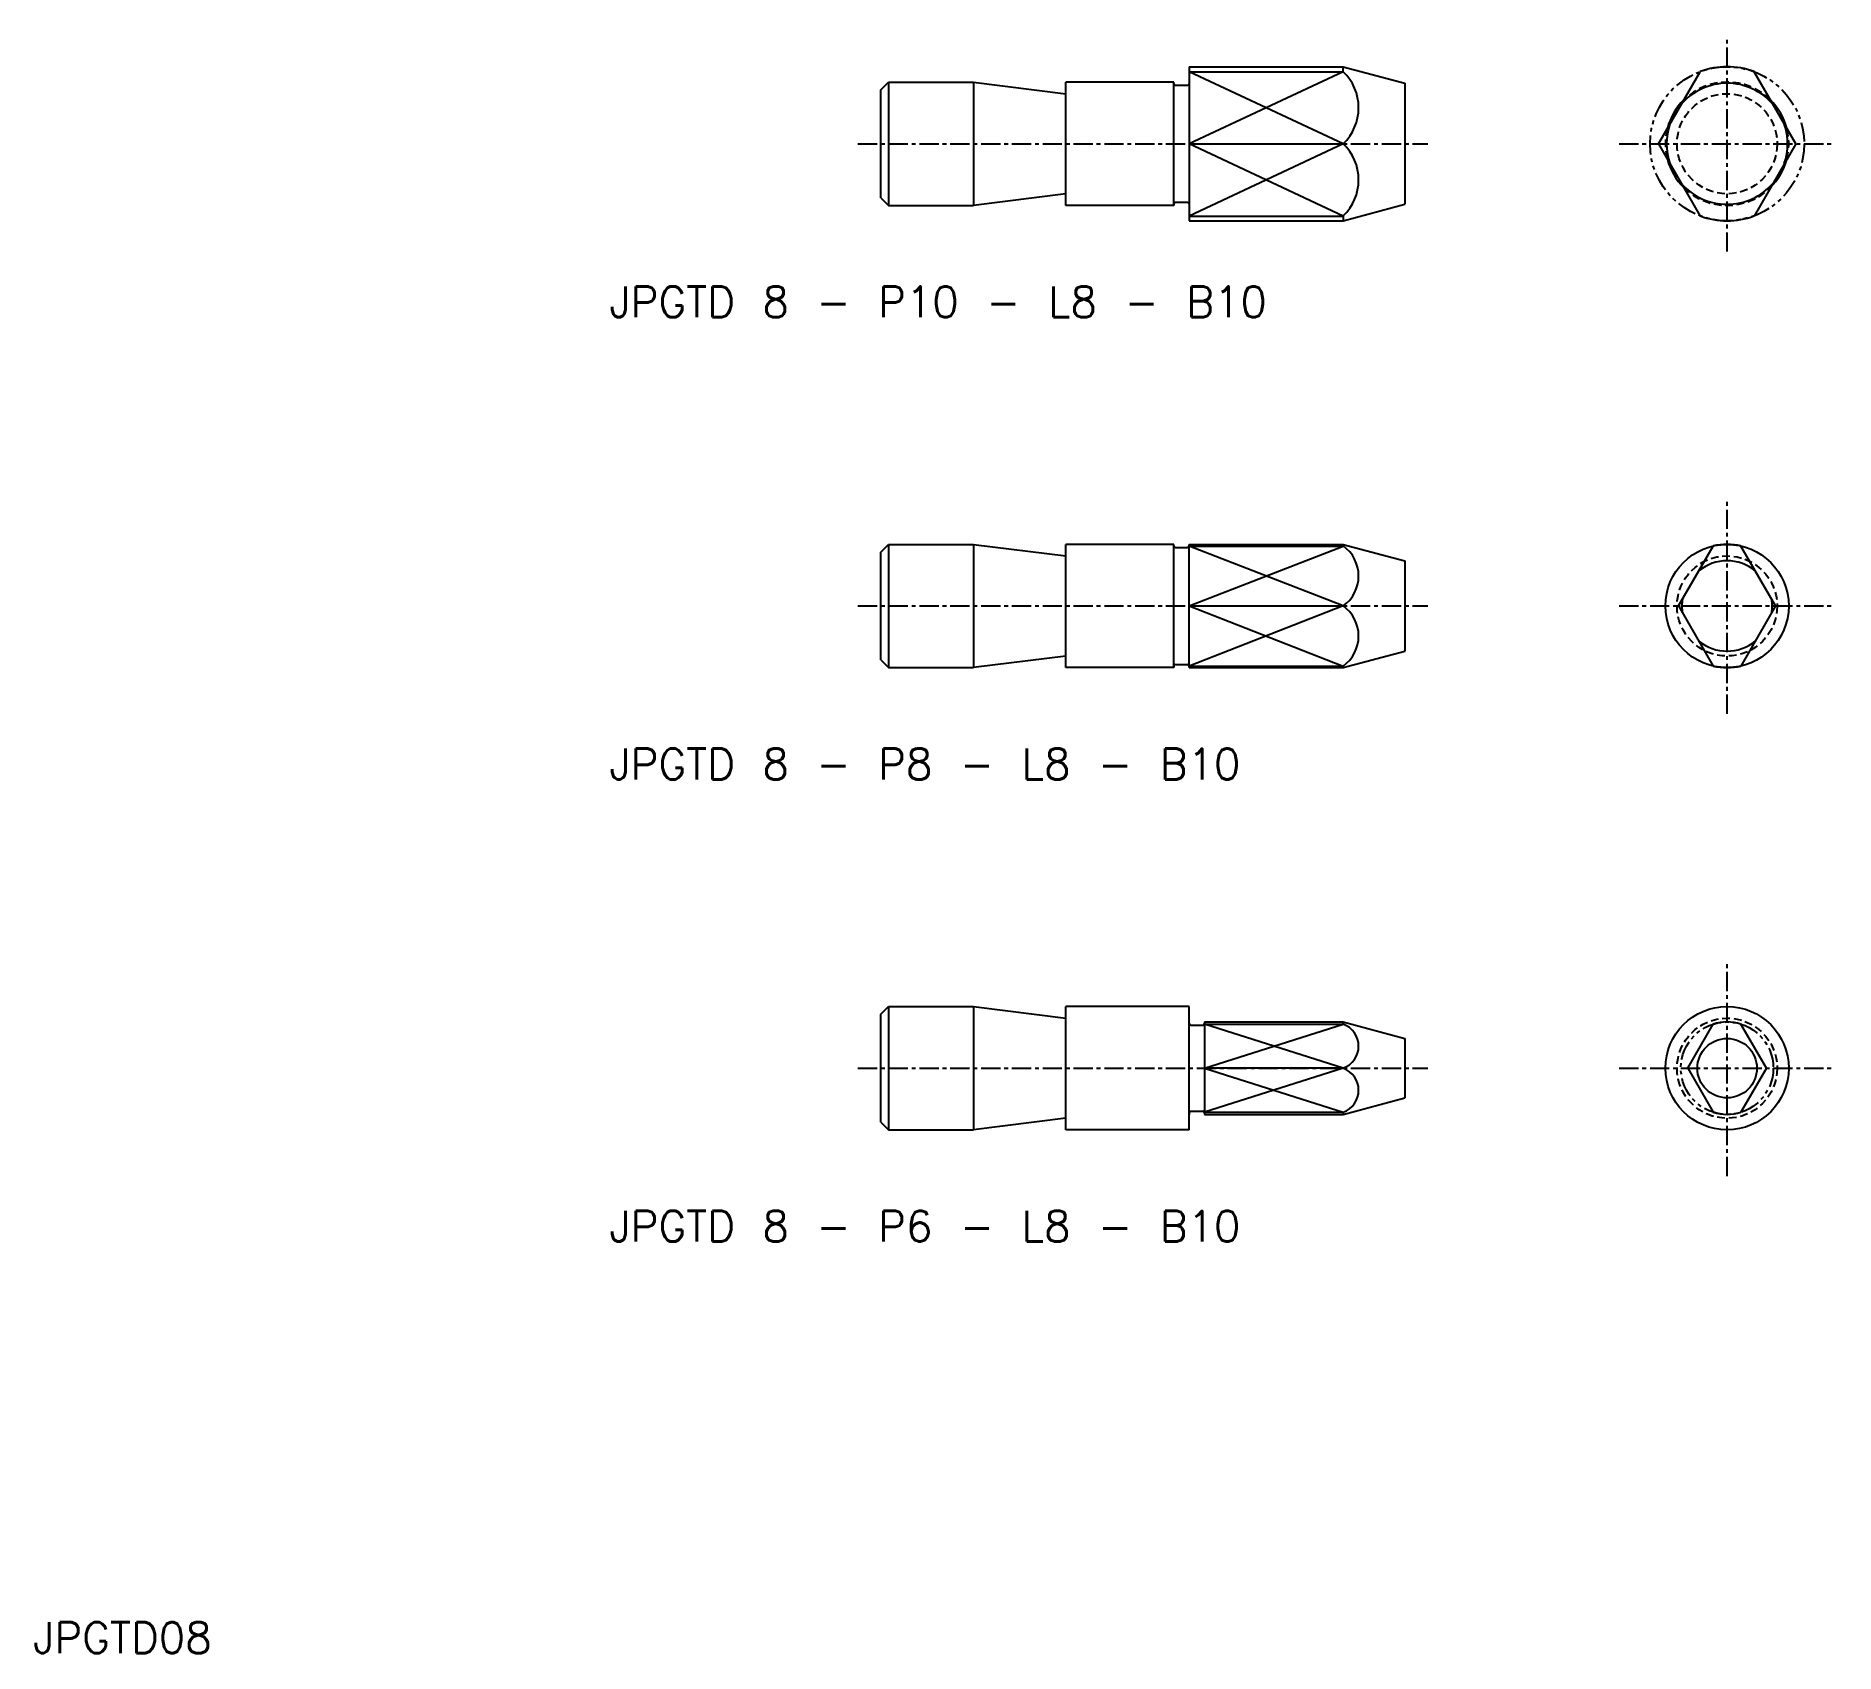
# Model space of a CAD drawing. Extents: x 5 to 122, y 5 to 110.
import ezdxf

# ---------------------------------------------------------------- set-up
doc = ezdxf.new("R2010")
doc.units = 0
for name, pattern in [('CENTER', [2, 1.25, -0.25, 0.25, -0.25]), ('DASHED', [0.75, 0.5, -0.25]), ('PHANTOM', [2.5, 1.25, -0.25, 0.25, -0.25, 0.25, -0.25])]:
    doc.linetypes.add(name, pattern=pattern)
doc.layers.get('0').update_dxf_attribs({"linetype": 'CONTINUOUS'})
doc.layers.add('CENTER', color=1, linetype='CENTER')
doc.styles.get("Standard").update_dxf_attribs({"font": 'txt.shx', "width": 0.8, "bigfont": 'bigfont.shx'})

msp = doc.modelspace()

# ---------------------------------------------------------------- linework, layer by layer
at = {"color": 7, "linetype": 'CONTINUOUS'}
for p, q in [((80, 107.96), (90, 107.96)), ((80, 107.96), (80, 97.96)), ((80, 107.64), (90, 107.64)), ((90, 107.96), (94, 106.89)), ((90, 107.64), (90, 107.96)), ((110.46, 102.96), (113.16, 107.64)), ((119.37, 102.96), (116.66, 107.64)), ((60, 106.46), (60.5, 106.96)), ((60, 99.46), (60, 106.46)), ((60.5, 106.96), (66, 106.96)), ((60.5, 106.96), (60.5, 98.96)), ((66, 106.96), (72, 106.21)), ((66, 106.96), (66, 98.96)), ((79, 106.96), (72, 106.96)), ((72, 98.96), (72, 106.96)), ((79, 106.86), (79, 106.96)), ((79, 98.96), (79, 106.96)), ((79.1, 106.76), (79.9, 106.76)), ((94, 106.89), (94, 99.03)), ((80, 102.96), (90, 102.96)), ((110.46, 102.96), (113.16, 98.27)), ((119.37, 102.96), (116.66, 98.27)), ((60, 99.46), (60.5, 98.96)), ((72, 99.71), (66, 98.96)), ((60.5, 98.96), (66, 98.96)), ((79, 98.96), (72, 98.96)), ((79, 99.06), (79, 98.96)), ((79.1, 99.16), (79.9, 99.16)), ((80, 98.27), (90, 98.27)), ((90, 97.96), (94, 99.03)), ((90, 98.27), (90, 97.96)), ((80, 97.96), (90, 97.96)), ((60, 76.46), (60.5, 76.96)), ((60, 69.46), (60, 76.46)), ((60.5, 76.96), (60.5, 68.96)), ((60.5, 76.96), (66, 76.96)), ((66, 76.96), (72, 76.21)), ((66, 76.96), (66, 68.96)), ((79, 76.96), (72, 76.96)), ((72, 68.96), (72, 76.96)), ((79, 68.96), (79, 76.96)), ((79, 76.86), (79, 76.96)), ((79.1, 76.76), (79.9, 76.76)), ((80, 76.96), (90, 76.96)), ((80, 68.96), (80, 76.96)), ((80, 76.85), (90, 76.85)), ((90, 76.96), (94, 75.89)), ((90, 76.85), (90, 76.96)), ((94, 75.89), (94, 70.03)), ((111.76, 72.96), (114.01, 76.85)), ((118.06, 72.96), (115.81, 76.85)), ((80, 72.96), (90, 72.96)), ((111.76, 72.96), (114.01, 69.06)), ((118.06, 72.96), (115.81, 69.06)), ((60, 69.46), (60.5, 68.96)), ((60.5, 68.96), (66, 68.96)), ((72, 69.71), (66, 68.96)), ((79, 68.96), (72, 68.96)), ((79, 69.06), (79, 68.96)), ((79.1, 69.16), (79.9, 69.16)), ((80, 69.06), (90, 69.06)), ((80, 68.96), (90, 68.96)), ((90, 68.96), (94, 70.03)), ((90, 69.06), (90, 68.96)), ((60, 46.46), (60.5, 46.96)), ((60.5, 46.96), (60.5, 38.96)), ((60.5, 46.96), (66, 46.96)), ((66, 46.96), (72, 46.21)), ((66, 46.96), (66, 38.96)), ((72, 38.96), (72, 46.96)), ((80, 46.96), (72, 46.96)), ((80, 38.96), (80, 46.96)), ((60, 39.46), (60, 46.46)), ((80, 45.86), (80, 45.96)), ((80.1, 45.76), (80.9, 45.76)), ((81, 45.96), (90, 45.96)), ((81, 45.96), (81, 39.96)), ((81, 45.82), (90, 45.82)), ((90, 45.96), (94, 44.89)), ((90, 45.82), (90, 45.96)), ((112.36, 42.96), (114.01, 45.82)), ((117.47, 42.96), (115.81, 45.82)), ((94, 44.89), (94, 41.03)), ((90, 42.96), (81, 42.96)), ((112.36, 42.96), (114.01, 40.1)), ((117.47, 42.96), (115.81, 40.1)), ((90, 39.96), (94, 41.03)), ((72, 39.71), (66, 38.96)), ((80, 40.06), (80, 39.96)), ((80.1, 40.16), (80.9, 40.16)), ((81, 40.1), (90, 40.1)), ((81, 39.96), (90, 39.96)), ((90, 40.1), (90, 39.96)), ((60, 39.46), (60.5, 38.96)), ((60.5, 38.96), (66, 38.96)), ((80, 38.96), (72, 38.96))]:
    msp.add_line(p, q, dxfattribs=at)
at = {"color": 3, "linetype": 'CONTINUOUS'}
for p, q in [((90, 107.64), (80, 102.96)), ((90, 102.96), (80, 107.64)), ((90, 102.96), (80, 98.27)), ((90, 98.27), (80, 102.96)), ((80, 72.96), (90, 76.85)), ((90, 72.96), (80, 76.85)), ((80, 72.96), (90, 69.06)), ((90, 72.96), (80, 69.06)), ((81, 42.96), (90, 45.82)), ((90, 42.96), (81, 45.82)), ((81, 42.96), (90, 40.1)), ((90, 42.96), (81, 40.1))]:
    msp.add_line(p, q, dxfattribs=at)
at = {"color": 3, "linetype": 'PHANTOM'}
for centre, radius in [((114.91, 102.96), 5), ((114.91, 42.96), 3)]:
    msp.add_circle(centre, radius, dxfattribs=at)
at = {"color": 3, "linetype": 'DASHED'}
for centre in [(114.91, 102.96), (114.91, 72.96), (114.91, 42.96)]:
    msp.add_circle(centre, 3.25, dxfattribs=at)
at = {"color": 7, "linetype": 'CONTINUOUS'}
for centre, radius in [((114.91, 72.96), 4), ((114.91, 42.96), 4), ((114.91, 42.96), 1.93)]:
    msp.add_circle(centre, radius, dxfattribs=at)
for centre, radius, start, end in [((87.76, 105.3), 3.24, 313.7542, 46.2458), ((114.91, 102.96), 5, 69.5127, 110.4873), ((79.1, 106.86), 0.1, 180, 270), ((79.9, 106.86), 0.1, 270, 0), ((114.91, 102.96), 3.93, 40.8934, 139.1066), ((114.91, 102.96), 4, 134.656, 165.344), ((114.91, 102.96), 4, 14.656, 45.344), ((114.91, 102.96), 3.93, 160.8934, 199.1066), ((114.91, 102.96), 3.93, 340.8934, 19.1066), ((87.76, 100.62), 3.24, 313.7542, 46.2458), ((114.91, 102.96), 4, 194.656, 225.344), ((114.91, 102.96), 4, 314.656, 345.344), ((114.91, 102.96), 3.93, 220.8934, 319.1066), ((79.1, 99.06), 0.1, 90, 180), ((79.9, 99.06), 0.1, 0, 90), ((114.91, 102.96), 5, 249.5127, 290.4873), ((79.1, 76.86), 0.1, 180, 270), ((79.9, 76.86), 0.1, 270, 0), ((88.6, 74.91), 2.4, 305.67, 54.33), ((114.91, 72.96), 2.93, 51.3022, 128.6978), ((114.91, 72.96), 4, 76.9971, 103.0029), ((88.6, 71.01), 2.4, 305.67, 54.33), ((114.91, 72.96), 2.93, 171.3022, 188.6978), ((114.91, 72.96), 2.93, 351.3022, 8.6978), ((114.91, 72.96), 2.93, 231.3022, 308.6978), ((79.1, 69.06), 0.1, 90, 180), ((79.9, 69.06), 0.1, 0, 90), ((114.91, 72.96), 4, 256.9971, 283.0029), ((80.1, 45.86), 0.1, 180, 270), ((80.9, 45.86), 0.1, 270, 0), ((89.48, 44.39), 1.52, 290.1039, 69.8961), ((114.91, 42.96), 3, 72.5424, 107.4576), ((89.48, 41.53), 1.52, 290.1039, 69.8961), ((80.1, 40.06), 0.1, 90, 180), ((80.9, 40.06), 0.1, 0, 90), ((114.91, 42.96), 3, 252.5424, 287.4576)]:
    msp.add_arc(centre, radius, start, end, dxfattribs=at)
at = {"color": 3, "linetype": 'DASHED'}
for start, end in [(45.344, 134.656), (165.344, 194.656), (345.344, 14.656), (225.344, 314.656)]:
    msp.add_arc((114.91, 102.96), 4, start, end, dxfattribs=at)
at = {"layer": 'CENTER', "color": 1, "linetype": 'CENTER'}
for p, q in [((114.91, 95.96), (114.91, 109.96)), ((58.5, 102.96), (95.5, 102.96)), ((107.91, 102.96), (121.91, 102.96)), ((114.91, 65.96), (114.91, 79.96)), ((58.5, 72.96), (95.5, 72.96)), ((107.91, 72.96), (121.91, 72.96)), ((114.91, 35.96), (114.91, 49.96)), ((58.5, 42.96), (95.5, 42.96)), ((107.91, 42.96), (121.91, 42.96))]:
    msp.add_line(p, q, dxfattribs=at)

# ---------------------------------------------------------------- texts
at = {"color": 7, "linetype": 'CONTINUOUS'}
for s, p in [('JPGTD 8 - P10 - L8 - B10', (42.39, 91.7)), ('JPGTD 8 - P8 - L8 - B10', (42.39, 61.7)), ('JPGTD 8 - P6 - L8 - B10', (42.39, 31.7)), ('JPGTD08', (5, 5))]:
    msp.add_text(s, height=2, dxfattribs=at).set_placement(p)

doc.saveas('drawing.dxf')
